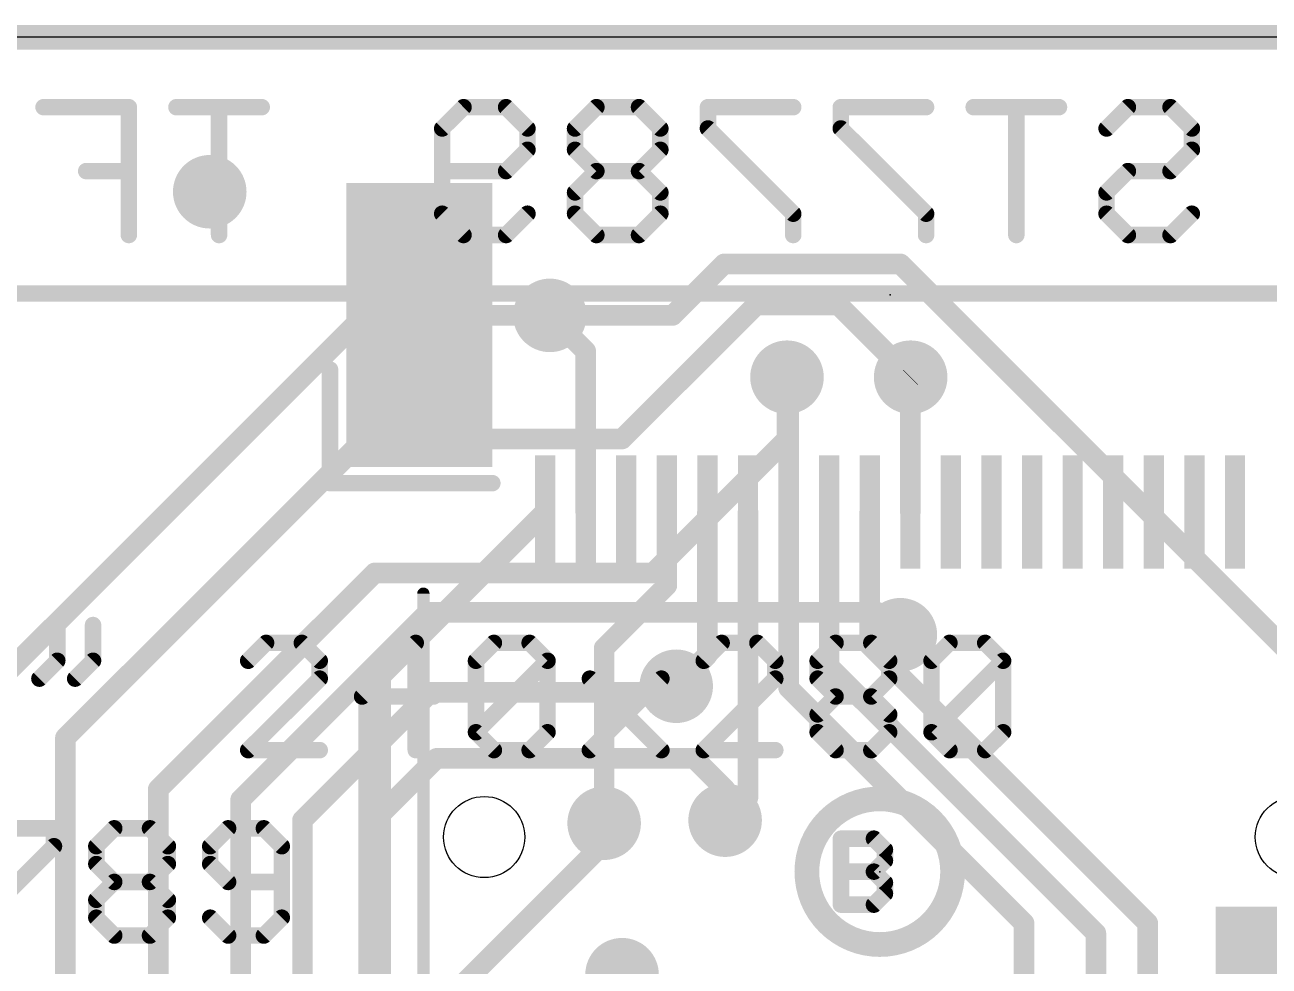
# Model space of a CAD drawing. Extents: x -6.4 to 34.4, y -0.2 to 45.9.
# Drawn here: x 5.22 to 20.55, y 34.27 to 45.87 of the extents above; entities that cross this region are included whole.
import ezdxf

# ---------------------------------------------------------------- set-up
doc = ezdxf.new("R2010")
doc.units = 0
for name, color, linetype in [('1', 12, 'CONTINUOUS'), ('16', 5, 'CONTINUOUS'), ('18', 110, 'CONTINUOUS'), ('20', 53, 'CONTINUOUS'), ('21', 40, 'CONTINUOUS'), ('22', 6, 'CONTINUOUS'), ('23', 53, 'CONTINUOUS')]:
    doc.layers.add(name, color=color, linetype=linetype)

# ---------------------------------------------------------------- blocks, each defined once
blk = doc.blocks.new('RECT')
blk.add_solid([(-0.5, -0.5), (0.5, -0.5), (-0.5, 0.5), (0.5, 0.5)])
blk = doc.blocks.new('ROUNDV')
at = {"const_width": 0.5}
blk.add_lwpolyline([(0, -0.25, 1), (0, 0.25, 1), (0, -0.25)], format="xyb", dxfattribs=at)

msp = doc.modelspace()

# ---------------------------------------------------------------- linework, layer by layer
at = {"layer": '1'}
for points, const_width in [([(-2.413, 45.72), (34.29, 45.72)], 0.3048), ([(12.125, 41.85), (11.684, 42.291)], 0.254), ([(12.125, 39.867), (12.125, 41.85)], 0.254), ([(14.605, 41.529), (14.605, 41.157)], 0.254), ([(16.129, 41.529), (16.125, 41.525)], 0.254), ([(16.125, 41.525), (16.125, 39.867)], 0.254), ([(14.625, 41.137), (14.605, 41.157)], 0.254), ([(14.625, 41.137), (14.625, 39.867)], 0.254), ([(11.625, 39.867), (9.525, 37.767)], 0.254), ([(13.125, 38.962), (13.125, 39.867)], 0.254), ([(13.625, 38.104), (13.625, 39.867)], 0.254), ([(14.125, 39.867), (14.125, 36.35)], 0.254), ([(14.625, 39.867), (14.625, 37.699)], 0.254), ([(15.125, 39.867), (15.125, 37.961)], 0.254), ([(15.625, 39.867), (15.625, 38.354)], 0.254), ([(13.125, 38.962), (12.3524, 38.1894)], 0.254), ([(15.625, 38.354), (15.625, 38.223)], 0.254), ([(16.002, 38.354), (15.625, 38.354)], 0.254), ([(15.625, 38.223), (19.05, 34.798)], 0.254), ([(12.3524, 36.0304), (12.3524, 38.1894)], 0.254), ([(13.625, 38.104), (13.24, 37.719)], 0.254), ([(15.125, 37.961), (18.411, 34.675)], 0.254), ([(9.525, 37.767), (9.525, 30.734)], 0.4064), ([(14.625, 37.699), (17.526, 34.798)], 0.254), ([(14.125, 36.35), (13.843, 36.068)], 0.254), ([(17.526, 34.798), (17.526, 28.321)], 0.254), ([(18.411, 34.675), (18.411, 28.702)], 0.254), ([(19.05, 34.798), (19.05, 29.464)], 0.254)]:
    msp.add_lwpolyline(points, dxfattribs=dict(at, const_width=const_width))
for points, const_width in [([(11.7289, 42.3359, 1), (11.6391, 42.2461)], 0.127), ([(12.1885, 41.85, 1), (12.0615, 41.85)], 0.127), ([(12.0801, 41.8051, 1), (12.1699, 41.8949)], 0.127), ([(14.6685, 41.529, 1), (14.5415, 41.529)], 0.127), ([(16.1885, 41.525, 1), (16.0615, 41.525)], 0.127), ([(16.0801, 41.5699, 1), (16.1699, 41.4801)], 0.127), ([(16.1739, 41.4841, 1), (16.0841, 41.5739)], 0.127), ([(14.6499, 41.2019, 1), (14.5601, 41.1121)], 0.127), ([(14.6885, 41.137, 1), (14.5615, 41.137)], 0.127), ([(14.5801, 41.0921, 1), (14.6699, 41.1819)], 0.127), ([(14.5415, 41.157, 1), (14.6685, 41.157)], 0.127), ([(11.6699, 39.8221, 1), (11.5801, 39.9119)], 0.127), ([(12.0615, 39.867, 1), (12.1885, 39.867)], 0.127), ([(13.1885, 39.867, 1), (13.0615, 39.867)], 0.127), ([(13.6885, 39.867, 1), (13.5615, 39.867)], 0.127), ([(14.1885, 39.867, 1), (14.0615, 39.867)], 0.127), ([(14.6885, 39.867, 1), (14.5615, 39.867)], 0.127), ([(14.5615, 39.867, 1), (14.6885, 39.867)], 0.127), ([(15.1885, 39.867, 1), (15.0615, 39.867)], 0.127), ([(15.6885, 39.867, 1), (15.5615, 39.867)], 0.127), ([(16.0615, 39.867, 1), (16.1885, 39.867)], 0.127), ([(13.0615, 38.962, 1), (13.1885, 38.962)], 0.127), ([(13.1699, 38.9171, 1), (13.0801, 39.0069)], 0.127), ([(15.6885, 38.354, 1), (15.5615, 38.354)], 0.127), ([(15.625, 38.4175, 1), (15.625, 38.2905)], 0.127), ([(16.002, 38.2905, 1), (16.002, 38.4175)], 0.127), ([(15.5615, 38.354, 1), (15.6885, 38.354)], 0.127), ([(15.6699, 38.2679, 1), (15.5801, 38.1781)], 0.127), ([(12.4159, 38.1894, 1), (12.2889, 38.1894)], 0.127), ([(12.3075, 38.2343, 1), (12.3973, 38.1445)], 0.127), ([(13.6699, 38.0591, 1), (13.5801, 38.1489)], 0.127), ([(15.5615, 38.223, 1), (15.6885, 38.223)], 0.127), ([(13.5615, 38.104, 1), (13.6885, 38.104)], 0.127), ([(15.1699, 38.0059, 1), (15.0801, 37.9161)], 0.127), ([(15.0615, 37.961, 1), (15.1885, 37.961)], 0.127), ([(9.6266, 37.767, 1), (9.4234, 37.767)], 0.2032), ([(9.4801, 37.8119, 1), (9.5699, 37.7221)], 0.127), ([(13.1951, 37.7639, 1), (13.2849, 37.6741)], 0.127), ([(14.6699, 37.7439, 1), (14.5801, 37.6541)], 0.127), ([(14.5615, 37.699, 1), (14.6885, 37.699)], 0.127), ([(14.0615, 36.35, 1), (14.1885, 36.35)], 0.127), ([(14.1699, 36.3051, 1), (14.0801, 36.3949)], 0.127), ([(12.2889, 36.0304, 1), (12.4159, 36.0304)], 0.127), ([(13.7981, 36.1129, 1), (13.8879, 36.0231)], 0.127), ([(17.5895, 34.798, 1), (17.4625, 34.798)], 0.127), ([(17.4811, 34.7531, 1), (17.5709, 34.8429)], 0.127), ([(18.4745, 34.675, 1), (18.3475, 34.675)], 0.127), ([(19.1135, 34.798, 1), (18.9865, 34.798)], 0.127), ([(19.0051, 34.7531, 1), (19.0949, 34.8429)], 0.127), ([(18.3661, 34.6301, 1), (18.4559, 34.7199)], 0.127)]:
    msp.add_lwpolyline(points, format="xyb", dxfattribs=dict(at, const_width=const_width))
at = {"layer": '16'}
for points, const_width in [([(-2.413, 45.72), (34.29, 45.72)], 0.3048), ([(13.8314, 42.926), (13.1964, 42.291)], 0.254), ([(16.002, 42.926), (13.8314, 42.926)], 0.254), ([(22.479, 36.449), (16.002, 42.926)], 0.254), ([(12.573, 40.767), (14.224, 42.418)], 0.254), ([(15.24, 42.418), (14.224, 42.418)], 0.254), ([(15.24, 42.418), (16.129, 41.529)], 0.254), ([(9.398, 42.291), (3.175, 36.068)], 0.254), ([(11.684, 42.291), (9.398, 42.291)], 0.254), ([(13.1964, 42.291), (11.684, 42.291)], 0.254), ([(14.605, 40.767), (14.605, 41.529)], 0.254), ([(5.715, 37.084), (9.398, 40.767)], 0.254), ([(9.398, 40.767), (12.573, 40.767)], 0.254), ([(14.605, 40.767), (12.954, 39.116)], 0.254), ([(9.525, 39.116), (6.858, 36.449)], 0.254), ([(12.954, 39.116), (9.525, 39.116)], 0.254), ([(10.1814, 38.6294), (7.874, 36.322)], 0.254), ([(10.1814, 38.6294), (15.7266, 38.6294)], 0.254), ([(15.7266, 38.6294), (16.002, 38.354)], 0.254), ([(8.636, 36.068), (10.2108, 37.6428)], 0.254), ([(13.1638, 37.6428), (10.2108, 37.6428)], 0.254), ([(13.24, 37.719), (13.1638, 37.6428)], 0.254), ([(5.715, 18.542), (5.715, 37.084)], 0.254), ([(10.287, 36.83), (9.525, 36.068)], 0.254), ([(13.462, 36.83), (10.287, 36.83)], 0.254), ([(13.843, 36.449), (13.462, 36.83)], 0.254), ([(6.858, 36.449), (6.858, 3.937)], 0.254), ([(13.843, 36.068), (13.843, 36.449)], 0.254), ([(7.874, 36.322), (7.874, 17.78)], 0.254), ([(8.636, 18.4364), (8.636, 36.068)], 0.254), ([(9.525, 36.068), (9.525, 26.543)], 0.254), ([(12.3524, 35.7871), (12.3524, 36.0304)], 0.254), ([(10.545, 33.9797), (12.3524, 35.7871)], 0.254)]:
    msp.add_lwpolyline(points, dxfattribs=dict(at, const_width=const_width))
at = {"layer": '16', "const_width": 0.127}
for points in [[(13.8314, 42.9895, 1), (13.8314, 42.8625)], [(13.8763, 42.8811, 1), (13.7865, 42.9709)], [(16.0469, 42.9709, 1), (15.9571, 42.8811)], [(16.002, 42.8625, 1), (16.002, 42.9895)], [(14.224, 42.4815, 1), (14.224, 42.3545)], [(14.2689, 42.3731, 1), (14.1791, 42.4629)], [(15.2849, 42.4629, 1), (15.1951, 42.3731)], [(15.24, 42.3545, 1), (15.24, 42.4815)], [(9.398, 42.3545, 1), (9.398, 42.2275)], [(9.4429, 42.2461, 1), (9.3531, 42.3359)], [(11.684, 42.3545, 1), (11.684, 42.2275)], [(11.684, 42.2275, 1), (11.684, 42.3545)], [(13.1515, 42.3359, 1), (13.2413, 42.2461)], [(13.1964, 42.2275, 1), (13.1964, 42.3545)], [(14.6685, 41.529, 1), (14.5415, 41.529)], [(16.0841, 41.4841, 1), (16.1739, 41.5739)], [(9.398, 40.8305, 1), (9.398, 40.7035)], [(9.4429, 40.7221, 1), (9.3531, 40.8119)], [(12.5281, 40.8119, 1), (12.6179, 40.7221)], [(12.573, 40.7035, 1), (12.573, 40.8305)], [(14.5415, 40.767, 1), (14.6685, 40.767)], [(14.6499, 40.7221, 1), (14.5601, 40.8119)], [(9.525, 39.1795, 1), (9.525, 39.0525)], [(9.5699, 39.0711, 1), (9.4801, 39.1609)], [(12.9091, 39.1609, 1), (12.9989, 39.0711)], [(12.954, 39.0525, 1), (12.954, 39.1795)], [(10.1814, 38.6929, 1), (10.1814, 38.5659)], [(10.2263, 38.5845, 1), (10.1365, 38.6743)], [(15.7715, 38.6743, 1), (15.6817, 38.5845)], [(15.7266, 38.5659, 1), (15.7266, 38.6929)], [(15.9571, 38.3091, 1), (16.0469, 38.3989)], [(10.2108, 37.7063, 1), (10.2108, 37.5793)], [(10.2557, 37.5979, 1), (10.1659, 37.6877)], [(13.1189, 37.6877, 1), (13.2087, 37.5979)], [(13.1638, 37.5793, 1), (13.1638, 37.7063)], [(13.2849, 37.6741, 1), (13.1951, 37.7639)], [(5.7785, 37.084, 1), (5.6515, 37.084)], [(5.6701, 37.1289, 1), (5.7599, 37.0391)], [(10.287, 36.8935, 1), (10.287, 36.7665)], [(10.3319, 36.7851, 1), (10.2421, 36.8749)], [(13.5069, 36.8749, 1), (13.4171, 36.7851)], [(13.462, 36.7665, 1), (13.462, 36.8935)], [(6.9215, 36.449, 1), (6.7945, 36.449)], [(6.8131, 36.4939, 1), (6.9029, 36.4041)], [(13.9065, 36.449, 1), (13.7795, 36.449)], [(13.7981, 36.4041, 1), (13.8879, 36.4939)], [(7.9375, 36.322, 1), (7.8105, 36.322)], [(7.8291, 36.3669, 1), (7.9189, 36.2771)], [(8.6995, 36.068, 1), (8.5725, 36.068)], [(9.5885, 36.068, 1), (9.4615, 36.068)], [(8.5911, 36.1129, 1), (8.6809, 36.0231)], [(9.4801, 36.1129, 1), (9.5699, 36.0231)], [(12.4159, 36.0304, 1), (12.2889, 36.0304)], [(13.7795, 36.068, 1), (13.9065, 36.068)], [(12.3973, 35.7422, 1), (12.3075, 35.832)], [(12.2889, 35.7871, 1), (12.4159, 35.7871)]]:
    msp.add_lwpolyline(points, format="xyb", dxfattribs=at)
at = {"layer": '20'}
msp.add_line((31.75, 45.72), (0, 45.72), dxfattribs=at)
for centre in [(10.875, 35.86), (20.875, 35.86)]:
    msp.add_circle(centre, 0.5, dxfattribs=at)
at = {"layer": '21', "const_width": 0.2032}
for points in [[(8.975, 40.223), (8.975, 41.623)], [(10.975, 40.223), (8.975, 40.223)], [(5.6144, 38.4738), (5.6144, 38.0332)], [(6.055, 38.4738), (6.055, 38.0332)], [(8.1871, 38.2535), (7.9667, 38.0332)], [(8.6277, 38.2535), (8.1871, 38.2535)], [(8.848, 38.0332), (8.6277, 38.2535)], [(10.031, 38.2535), (9.37, 37.5926)], [(10.031, 36.9316), (10.031, 38.2535)], [(10.7733, 38.0332), (10.9936, 38.2535)], [(10.9936, 38.2535), (11.4343, 38.2535)], [(11.4343, 38.2535), (11.6546, 38.0332)], [(13.8002, 38.2535), (13.5799, 38.0332)], [(14.2408, 38.2535), (13.8002, 38.2535)], [(14.4611, 38.0332), (14.2408, 38.2535)], [(14.9831, 38.0332), (15.2035, 38.2535)], [(15.2035, 38.2535), (15.6441, 38.2535)], [(15.6441, 38.2535), (15.8644, 38.0332)], [(16.3864, 38.0332), (16.6067, 38.2535)], [(16.6067, 38.2535), (17.0474, 38.2535)], [(17.0474, 38.2535), (17.2677, 38.0332)], [(5.6144, 38.0332), (5.3941, 37.8129)], [(6.055, 38.0332), (5.8347, 37.8129)], [(8.848, 37.8129), (8.848, 38.0332)], [(10.7733, 37.1519), (10.7733, 38.0332)], [(10.7733, 37.1519), (11.6546, 38.0332)], [(11.6546, 38.0332), (11.6546, 37.1519)], [(14.4611, 37.8129), (14.4611, 38.0332)], [(14.9831, 37.8129), (14.9831, 38.0332)], [(15.8644, 38.0332), (15.8644, 37.8129)], [(16.3864, 37.1519), (16.3864, 38.0332)], [(16.3864, 37.1519), (17.2677, 38.0332)], [(17.2677, 38.0332), (17.2677, 37.1519)], [(7.9667, 36.9316), (8.848, 37.8129)], [(12.1766, 37.8129), (13.0579, 36.9316)], [(12.1766, 36.9316), (13.0579, 37.8129)], [(13.5799, 36.9316), (14.4611, 37.8129)], [(15.2035, 37.5926), (14.9831, 37.8129)], [(15.8644, 37.8129), (15.6441, 37.5926)], [(9.37, 37.5926), (10.2513, 37.5926)], [(14.9831, 37.3722), (15.2035, 37.5926)], [(15.2035, 37.5926), (15.6441, 37.5926)], [(15.6441, 37.5926), (15.8644, 37.3722)], [(14.9831, 37.1519), (14.9831, 37.3722)], [(15.8644, 37.3722), (15.8644, 37.1519)], [(10.9936, 36.9316), (10.7733, 37.1519)], [(11.6546, 37.1519), (11.4343, 36.9316)], [(15.2035, 36.9316), (14.9831, 37.1519)], [(15.8644, 37.1519), (15.6441, 36.9316)], [(16.6067, 36.9316), (16.3864, 37.1519)], [(17.2677, 37.1519), (17.0474, 36.9316)], [(8.848, 36.9316), (7.9667, 36.9316)], [(11.4343, 36.9316), (10.9936, 36.9316)], [(14.4611, 36.9316), (13.5799, 36.9316)], [(15.6441, 36.9316), (15.2035, 36.9316)], [(17.0474, 36.9316), (16.6067, 36.9316)], [(4.6924, 35.9675), (5.5737, 35.9675)], [(5.5737, 35.9675), (5.5737, 35.7472)], [(6.0957, 35.7472), (6.316, 35.9675)], [(6.316, 35.9675), (6.7567, 35.9675)], [(6.7567, 35.9675), (6.977, 35.7472)], [(7.7193, 35.9675), (7.499, 35.7472)], [(8.16, 35.9675), (7.7193, 35.9675)], [(8.3803, 35.7472), (8.16, 35.9675)], [(15.2697, 35.0266), (15.2697, 35.8401)], [(15.2697, 35.8401), (15.6764, 35.8401)], [(15.6764, 35.8401), (15.812, 35.7045)], [(5.5737, 35.7472), (4.6924, 34.8659)], [(6.0957, 35.5269), (6.0957, 35.7472)], [(6.977, 35.7472), (6.977, 35.5269)], [(7.499, 35.7472), (7.499, 35.5269)], [(8.3803, 34.8659), (8.3803, 35.7472)], [(15.812, 35.7045), (15.812, 35.5689)], [(6.316, 35.3066), (6.0957, 35.5269)], [(6.977, 35.5269), (6.7567, 35.3066)], [(7.499, 35.5269), (7.7193, 35.3066)], [(15.812, 35.5689), (15.6764, 35.4333)], [(15.2697, 35.4333), (15.6764, 35.4333)], [(15.6764, 35.4333), (15.812, 35.2978)], [(6.0957, 35.0862), (6.316, 35.3066)], [(6.316, 35.3066), (6.7567, 35.3066)], [(6.7567, 35.3066), (6.977, 35.0862)], [(7.7193, 35.3066), (8.3803, 35.3066)], [(15.812, 35.1622), (15.6764, 35.0266)], [(15.812, 35.2978), (15.812, 35.1622)], [(6.0957, 34.8659), (6.0957, 35.0862)], [(6.977, 35.0862), (6.977, 34.8659)], [(15.6764, 35.0266), (15.2697, 35.0266)], [(6.316, 34.6456), (6.0957, 34.8659)], [(6.977, 34.8659), (6.7567, 34.6456)], [(7.499, 34.8659), (7.7193, 34.6456)], [(8.16, 34.6456), (8.3803, 34.8659)], [(6.7567, 34.6456), (6.316, 34.6456)], [(7.7193, 34.6456), (8.16, 34.6456)]]:
    msp.add_lwpolyline(points, dxfattribs=at)
at = {"layer": '21'}
for points, const_width in [([(9.0258, 41.623, 1), (8.9242, 41.623)], 0.1016), ([(8.975, 40.2738, 1), (8.975, 40.1722)], 0.1016), ([(10.975, 40.1722, 1), (10.975, 40.2738)], 0.1016), ([(8.9242, 40.223, 1), (9.0258, 40.223)], 0.1016), ([(5.6652, 38.4738, 1), (5.5636, 38.4738)], 0.1016), ([(6.1058, 38.4738, 1), (6.0042, 38.4738)], 0.1016), ([(8.1871, 38.3043, 1), (8.1871, 38.2027)], 0.1016), ([(8.223, 38.2176, 1), (8.1511, 38.2894)], 0.1016), ([(8.6636, 38.2894, 1), (8.5918, 38.2176)], 0.1016), ([(8.6277, 38.2027, 1), (8.6277, 38.3043)], 0.1016), ([(10.0818, 38.2535, 1), (9.9802, 38.2535)], 0.1016), ([(10.0669, 38.2176, 1), (9.9951, 38.2894)], 0.1016), ([(10.9936, 38.3043, 1), (10.9936, 38.2027)], 0.1016), ([(11.0295, 38.2176, 1), (10.9577, 38.2894)], 0.1016), ([(11.4702, 38.2894, 1), (11.3983, 38.2176)], 0.1016), ([(11.4343, 38.2027, 1), (11.4343, 38.3043)], 0.1016), ([(13.8002, 38.3043, 1), (13.8002, 38.2027)], 0.1016), ([(13.8361, 38.2176, 1), (13.7643, 38.2894)], 0.1016), ([(14.2767, 38.2894, 1), (14.2049, 38.2176)], 0.1016), ([(14.2408, 38.2027, 1), (14.2408, 38.3043)], 0.1016), ([(15.2035, 38.3043, 1), (15.2035, 38.2027)], 0.1016), ([(15.2394, 38.2176, 1), (15.1675, 38.2894)], 0.1016), ([(15.68, 38.2894, 1), (15.6082, 38.2176)], 0.1016), ([(15.6441, 38.2027, 1), (15.6441, 38.3043)], 0.1016), ([(16.6067, 38.3043, 1), (16.6067, 38.2027)], 0.1016), ([(16.6427, 38.2176, 1), (16.5708, 38.2894)], 0.1016), ([(17.0833, 38.2894, 1), (17.0115, 38.2176)], 0.1016), ([(17.0474, 38.2027, 1), (17.0474, 38.3043)], 0.1016), ([(5.5636, 38.0332, 1), (5.6652, 38.0332)], 0.1016), ([(5.6503, 37.9973, 1), (5.5785, 38.0691)], 0.1016), ([(6.0042, 38.0332, 1), (6.1058, 38.0332)], 0.1016), ([(6.091, 37.9973, 1), (6.0191, 38.0691)], 0.1016), ([(7.9308, 38.0691, 1), (8.0027, 37.9973)], 0.1016), ([(8.8988, 38.0332, 1), (8.7972, 38.0332)], 0.1016), ([(8.8121, 37.9973, 1), (8.884, 38.0691)], 0.1016), ([(10.8241, 38.0332, 1), (10.7225, 38.0332)], 0.1016), ([(10.7374, 38.0691, 1), (10.8092, 37.9973)], 0.1016), ([(11.7054, 38.0332, 1), (11.6038, 38.0332)], 0.1016), ([(11.6905, 37.9973, 1), (11.6187, 38.0691)], 0.1016), ([(11.6187, 37.9973, 1), (11.6905, 38.0691)], 0.1016), ([(13.5439, 38.0691, 1), (13.6158, 37.9973)], 0.1016), ([(14.5119, 38.0332, 1), (14.4103, 38.0332)], 0.1016), ([(14.4252, 37.9973, 1), (14.4971, 38.0691)], 0.1016), ([(15.0339, 38.0332, 1), (14.9323, 38.0332)], 0.1016), ([(14.9472, 38.0691, 1), (15.0191, 37.9973)], 0.1016), ([(15.9152, 38.0332, 1), (15.8136, 38.0332)], 0.1016), ([(15.8285, 37.9973, 1), (15.9003, 38.0691)], 0.1016), ([(16.4372, 38.0332, 1), (16.3356, 38.0332)], 0.1016), ([(16.3505, 38.0691, 1), (16.4223, 37.9973)], 0.1016), ([(17.3185, 38.0332, 1), (17.2169, 38.0332)], 0.1016), ([(17.3036, 37.9973, 1), (17.2318, 38.0691)], 0.1016), ([(17.2318, 37.9973, 1), (17.3036, 38.0691)], 0.1016), ([(5.3582, 37.8488, 1), (5.43, 37.777)], 0.1016), ([(5.7988, 37.8488, 1), (5.8706, 37.777)], 0.1016), ([(8.884, 37.777, 1), (8.8121, 37.8488)], 0.1016), ([(12.2125, 37.8488, 1), (12.1407, 37.777)], 0.1016), ([(13.0938, 37.777, 1), (13.0219, 37.8488)], 0.1016), ([(14.4971, 37.777, 1), (14.4252, 37.8488)], 0.1016), ([(15.0191, 37.8488, 1), (14.9472, 37.777)], 0.1016), ([(15.9003, 37.777, 1), (15.8285, 37.8488)], 0.1016), ([(8.7972, 37.8129, 1), (8.8988, 37.8129)], 0.1016), ([(14.4103, 37.8129, 1), (14.5119, 37.8129)], 0.1016), ([(14.9323, 37.8129, 1), (15.0339, 37.8129)], 0.1016), ([(15.8136, 37.8129, 1), (15.9152, 37.8129)], 0.1016), ([(9.37, 37.6434, 1), (9.37, 37.5418)], 0.1016), ([(9.3341, 37.6285, 1), (9.4059, 37.5566)], 0.1016), ([(10.2513, 37.5418, 1), (10.2513, 37.6434)], 0.1016), ([(15.2035, 37.6434, 1), (15.2035, 37.5418)], 0.1016), ([(15.2394, 37.5566, 1), (15.1675, 37.6285)], 0.1016), ([(15.1675, 37.5566, 1), (15.2394, 37.6285)], 0.1016), ([(15.68, 37.6285, 1), (15.6082, 37.5566)], 0.1016), ([(15.6082, 37.6285, 1), (15.68, 37.5566)], 0.1016), ([(15.6441, 37.5418, 1), (15.6441, 37.6434)], 0.1016), ([(15.0339, 37.3722, 1), (14.9323, 37.3722)], 0.1016), ([(14.9472, 37.4082, 1), (15.0191, 37.3363)], 0.1016), ([(15.9152, 37.3722, 1), (15.8136, 37.3722)], 0.1016), ([(15.8285, 37.3363, 1), (15.9003, 37.4082)], 0.1016), ([(10.8092, 37.1878, 1), (10.7374, 37.116)], 0.1016), ([(11.6905, 37.116, 1), (11.6187, 37.1878)], 0.1016), ([(15.0191, 37.1878, 1), (14.9472, 37.116)], 0.1016), ([(15.9003, 37.116, 1), (15.8285, 37.1878)], 0.1016), ([(16.4223, 37.1878, 1), (16.3505, 37.116)], 0.1016), ([(17.3036, 37.116, 1), (17.2318, 37.1878)], 0.1016), ([(10.7374, 37.1878, 1), (10.8092, 37.116)], 0.1016), ([(10.7225, 37.1519, 1), (10.8241, 37.1519)], 0.1016), ([(11.6038, 37.1519, 1), (11.7054, 37.1519)], 0.1016), ([(14.9323, 37.1519, 1), (15.0339, 37.1519)], 0.1016), ([(15.8136, 37.1519, 1), (15.9152, 37.1519)], 0.1016), ([(16.3505, 37.1878, 1), (16.4223, 37.116)], 0.1016), ([(16.3356, 37.1519, 1), (16.4372, 37.1519)], 0.1016), ([(17.2169, 37.1519, 1), (17.3185, 37.1519)], 0.1016), ([(7.9667, 36.9824, 1), (7.9667, 36.8808)], 0.1016), ([(7.9308, 36.9675, 1), (8.0027, 36.8957)], 0.1016), ([(8.848, 36.8808, 1), (8.848, 36.9824)], 0.1016), ([(9.9802, 36.9316, 1), (10.0818, 36.9316)], 0.1016), ([(10.9936, 36.9824, 1), (10.9936, 36.8808)], 0.1016), ([(10.9577, 36.8957, 1), (11.0295, 36.9675)], 0.1016), ([(11.3983, 36.9675, 1), (11.4702, 36.8957)], 0.1016), ([(11.4343, 36.8808, 1), (11.4343, 36.9824)], 0.1016), ([(12.1407, 36.9675, 1), (12.2125, 36.8957)], 0.1016), ([(13.0219, 36.8957, 1), (13.0938, 36.9675)], 0.1016), ([(13.5439, 36.9675, 1), (13.6158, 36.8957)], 0.1016), ([(13.5799, 36.9824, 1), (13.5799, 36.8808)], 0.1016), ([(14.4611, 36.8808, 1), (14.4611, 36.9824)], 0.1016), ([(15.2035, 36.9824, 1), (15.2035, 36.8808)], 0.1016), ([(15.1675, 36.8957, 1), (15.2394, 36.9675)], 0.1016), ([(15.6082, 36.9675, 1), (15.68, 36.8957)], 0.1016), ([(15.6441, 36.8808, 1), (15.6441, 36.9824)], 0.1016), ([(16.6067, 36.9824, 1), (16.6067, 36.8808)], 0.1016), ([(16.5708, 36.8957, 1), (16.6427, 36.9675)], 0.1016), ([(17.0115, 36.9675, 1), (17.0833, 36.8957)], 0.1016), ([(17.0474, 36.8808, 1), (17.0474, 36.9824)], 0.1016), ([(15.748, 34.535, 1), (15.748, 36.331, 1), (15.748, 34.535)], 0.3048), ([(5.6245, 35.9675, 1), (5.5229, 35.9675)], 0.1016), ([(5.5737, 35.9167, 1), (5.5737, 36.0183)], 0.1016), ([(6.316, 36.0183, 1), (6.316, 35.9167)], 0.1016), ([(6.352, 35.9316, 1), (6.2801, 36.0034)], 0.1016), ([(6.7926, 36.0034, 1), (6.7208, 35.9316)], 0.1016), ([(6.7567, 35.9167, 1), (6.7567, 36.0183)], 0.1016), ([(7.7193, 36.0183, 1), (7.7193, 35.9167)], 0.1016), ([(7.7552, 35.9316, 1), (7.6834, 36.0034)], 0.1016), ([(8.1959, 36.0034, 1), (8.124, 35.9316)], 0.1016), ([(8.16, 35.9167, 1), (8.16, 36.0183)], 0.1016), ([(15.3205, 35.8401, 1), (15.2189, 35.8401)], 0.1016), ([(15.2697, 35.8909, 1), (15.2697, 35.7893)], 0.1016), ([(15.7123, 35.876, 1), (15.6405, 35.8042)], 0.1016), ([(15.6764, 35.7893, 1), (15.6764, 35.8909)], 0.1016), ([(5.5229, 35.7472, 1), (5.6245, 35.7472)], 0.1016), ([(5.6096, 35.7113, 1), (5.5378, 35.7831)], 0.1016), ([(6.1465, 35.7472, 1), (6.0449, 35.7472)], 0.1016), ([(6.0598, 35.7831, 1), (6.1316, 35.7113)], 0.1016), ([(7.0278, 35.7472, 1), (6.9262, 35.7472)], 0.1016), ([(6.9411, 35.7113, 1), (7.0129, 35.7831)], 0.1016), ([(7.5498, 35.7472, 1), (7.4482, 35.7472)], 0.1016), ([(7.4631, 35.7831, 1), (7.5349, 35.7113)], 0.1016), ([(8.4311, 35.7472, 1), (8.3295, 35.7472)], 0.1016), ([(8.3444, 35.7113, 1), (8.4162, 35.7831)], 0.1016), ([(15.8628, 35.7045, 1), (15.7612, 35.7045)], 0.1016), ([(15.7761, 35.6686, 1), (15.8479, 35.7404)], 0.1016), ([(6.1316, 35.5628, 1), (6.0598, 35.491)], 0.1016), ([(6.0449, 35.5269, 1), (6.1465, 35.5269)], 0.1016), ([(6.9262, 35.5269, 1), (7.0278, 35.5269)], 0.1016), ([(7.0129, 35.491, 1), (6.9411, 35.5628)], 0.1016), ([(7.5349, 35.5628, 1), (7.4631, 35.491)], 0.1016), ([(7.4482, 35.5269, 1), (7.5498, 35.5269)], 0.1016), ([(15.7612, 35.5689, 1), (15.8628, 35.5689)], 0.1016), ([(15.8479, 35.533, 1), (15.7761, 35.6048)], 0.1016), ([(15.2697, 35.4841, 1), (15.2697, 35.3825)], 0.1016), ([(15.7123, 35.4693, 1), (15.6405, 35.3974)], 0.1016), ([(15.6405, 35.4693, 1), (15.7123, 35.3974)], 0.1016), ([(15.6764, 35.3825, 1), (15.6764, 35.4841)], 0.1016), ([(6.316, 35.3574, 1), (6.316, 35.2558)], 0.1016), ([(6.352, 35.2706, 1), (6.2801, 35.3425)], 0.1016), ([(6.2801, 35.2706, 1), (6.352, 35.3425)], 0.1016), ([(6.7926, 35.3425, 1), (6.7208, 35.2706)], 0.1016), ([(6.7208, 35.3425, 1), (6.7926, 35.2706)], 0.1016), ([(6.7567, 35.2558, 1), (6.7567, 35.3574)], 0.1016), ([(7.7193, 35.3574, 1), (7.7193, 35.2558)], 0.1016), ([(7.6834, 35.2706, 1), (7.7552, 35.3425)], 0.1016), ([(8.3803, 35.2558, 1), (8.3803, 35.3574)], 0.1016), ([(15.8628, 35.2978, 1), (15.7612, 35.2978)], 0.1016), ([(15.7761, 35.2618, 1), (15.8479, 35.3337)], 0.1016), ([(15.8479, 35.1263, 1), (15.7761, 35.1981)], 0.1016), ([(6.1465, 35.0862, 1), (6.0449, 35.0862)], 0.1016), ([(6.0598, 35.1222, 1), (6.1316, 35.0503)], 0.1016), ([(7.0278, 35.0862, 1), (6.9262, 35.0862)], 0.1016), ([(6.9411, 35.0503, 1), (7.0129, 35.1222)], 0.1016), ([(15.2697, 35.0774, 1), (15.2697, 34.9758)], 0.1016), ([(15.6405, 35.0625, 1), (15.7123, 34.9907)], 0.1016), ([(15.6764, 34.9758, 1), (15.6764, 35.0774)], 0.1016), ([(15.7612, 35.1622, 1), (15.8628, 35.1622)], 0.1016), ([(6.1316, 34.9018, 1), (6.0598, 34.83)], 0.1016), ([(7.0129, 34.83, 1), (6.9411, 34.9018)], 0.1016), ([(7.5349, 34.9018, 1), (7.4631, 34.83)], 0.1016), ([(8.4162, 34.83, 1), (8.3444, 34.9018)], 0.1016), ([(15.2189, 35.0266, 1), (15.3205, 35.0266)], 0.1016), ([(6.0449, 34.8659, 1), (6.1465, 34.8659)], 0.1016), ([(6.9262, 34.8659, 1), (7.0278, 34.8659)], 0.1016), ([(8.3295, 34.8659, 1), (8.4311, 34.8659)], 0.1016), ([(6.316, 34.6964, 1), (6.316, 34.5948)], 0.1016), ([(6.2801, 34.6097, 1), (6.352, 34.6815)], 0.1016), ([(6.7208, 34.6815, 1), (6.7926, 34.6097)], 0.1016), ([(6.7567, 34.5948, 1), (6.7567, 34.6964)], 0.1016), ([(7.7193, 34.6964, 1), (7.7193, 34.5948)], 0.1016), ([(7.6834, 34.6097, 1), (7.7552, 34.6815)], 0.1016), ([(8.124, 34.6815, 1), (8.1959, 34.6097)], 0.1016), ([(8.16, 34.5948, 1), (8.16, 34.6964)], 0.1016)]:
    msp.add_lwpolyline(points, format="xyb", dxfattribs=dict(at, const_width=const_width))
at = {"layer": '22'}
for points, const_width in [([(6.4962, 44.8577), (5.4454, 44.8577)], 0.2032), ([(6.4962, 43.2816), (6.4962, 44.8577)], 0.2032), ([(8.1334, 44.8577), (7.0826, 44.8577)], 0.2032), ([(7.608, 43.2816), (7.608, 44.8577)], 0.2032), ([(10.3569, 44.5951), (10.6196, 44.8577)], 0.2032), ([(10.6196, 44.8577), (11.145, 44.8577)], 0.2032), ([(11.145, 44.8577), (11.4077, 44.5951)], 0.2032), ([(12.2568, 44.8577), (11.9941, 44.5951)], 0.2032), ([(12.7821, 44.8577), (12.2568, 44.8577)], 0.2032), ([(13.0448, 44.5951), (12.7821, 44.8577)], 0.2032), ([(14.682, 44.8577), (13.6312, 44.8577)], 0.2032), ([(13.6312, 44.8577), (13.6312, 44.5951)], 0.2032), ([(16.3191, 44.8577), (15.2684, 44.8577)], 0.2032), ([(15.2684, 44.8577), (15.2684, 44.5951)], 0.2032), ([(17.9563, 44.8577), (16.9055, 44.8577)], 0.2032), ([(17.4309, 43.2816), (17.4309, 44.8577)], 0.2032), ([(18.5427, 44.5951), (18.8054, 44.8577)], 0.2032), ([(18.8054, 44.8577), (19.3308, 44.8577)], 0.2032), ([(19.3308, 44.8577), (19.5935, 44.5951)], 0.2032), ([(10.3569, 43.5443), (10.3569, 44.5951)], 0.2032), ([(11.4077, 44.5951), (11.4077, 44.3324)], 0.2032), ([(11.9941, 44.5951), (11.9941, 44.3324)], 0.2032), ([(13.0448, 44.3324), (13.0448, 44.5951)], 0.2032), ([(13.6312, 44.5951), (14.682, 43.5443)], 0.2032), ([(15.2684, 44.5951), (16.3191, 43.5443)], 0.2032), ([(19.5935, 44.5951), (19.5935, 44.3324)], 0.2032), ([(11.4077, 44.3324), (11.145, 44.0697)], 0.2032), ([(11.9941, 44.3324), (12.2568, 44.0697)], 0.2032), ([(12.7821, 44.0697), (13.0448, 44.3324)], 0.2032), ([(19.5935, 44.3324), (19.3308, 44.0697)], 0.2032), ([(6.4962, 44.0697), (5.9708, 44.0697)], 0.2032), ([(11.145, 44.0697), (10.3569, 44.0697)], 0.2032), ([(12.2568, 44.0697), (11.9941, 43.807)], 0.2032), ([(12.7821, 44.0697), (12.2568, 44.0697)], 0.2032), ([(13.0448, 43.807), (12.7821, 44.0697)], 0.2032), ([(18.8054, 44.0697), (18.5427, 43.807)], 0.2032), ([(19.3308, 44.0697), (18.8054, 44.0697)], 0.2032), ([(11.9941, 43.807), (11.9941, 43.5443)], 0.2032), ([(13.0448, 43.5443), (13.0448, 43.807)], 0.2032), ([(18.5427, 43.807), (18.5427, 43.5443)], 0.2032), ([(10.6196, 43.2816), (10.3569, 43.5443)], 0.2032), ([(11.4077, 43.5443), (11.145, 43.2816)], 0.2032), ([(11.9941, 43.5443), (12.2568, 43.2816)], 0.2032), ([(12.7821, 43.2816), (13.0448, 43.5443)], 0.2032), ([(14.682, 43.5443), (14.682, 43.2816)], 0.2032), ([(16.3191, 43.5443), (16.3191, 43.2816)], 0.2032), ([(18.5427, 43.5443), (18.8054, 43.2816)], 0.2032), ([(19.3308, 43.2816), (19.5935, 43.5443)], 0.2032), ([(11.145, 43.2816), (10.6196, 43.2816)], 0.2032), ([(12.2568, 43.2816), (12.7821, 43.2816)], 0.2032), ([(18.8054, 43.2816), (19.3308, 43.2816)], 0.2032), ([(27.375, 42.56), (4.375, 42.56)], 0.2032), ([(10.125, 33.36), (10.125, 38.86)], 0.1524)]:
    msp.add_lwpolyline(points, dxfattribs=dict(at, const_width=const_width))
for points, const_width in [([(5.4454, 44.9085, 1), (5.4454, 44.8069)], 0.1016), ([(6.547, 44.8577, 1), (6.4454, 44.8577)], 0.1016), ([(6.4962, 44.8069, 1), (6.4962, 44.9085)], 0.1016), ([(7.0826, 44.9085, 1), (7.0826, 44.8069)], 0.1016), ([(7.6588, 44.8577, 1), (7.5572, 44.8577)], 0.1016), ([(8.1334, 44.8069, 1), (8.1334, 44.9085)], 0.1016), ([(10.6196, 44.9085, 1), (10.6196, 44.8069)], 0.1016), ([(10.6555, 44.8218, 1), (10.5837, 44.8937)], 0.1016), ([(11.1809, 44.8937, 1), (11.1091, 44.8218)], 0.1016), ([(11.145, 44.8069, 1), (11.145, 44.9085)], 0.1016), ([(12.2568, 44.9085, 1), (12.2568, 44.8069)], 0.1016), ([(12.2927, 44.8218, 1), (12.2208, 44.8937)], 0.1016), ([(12.8181, 44.8937, 1), (12.7462, 44.8218)], 0.1016), ([(12.7821, 44.8069, 1), (12.7821, 44.9085)], 0.1016), ([(13.6312, 44.9085, 1), (13.6312, 44.8069)], 0.1016), ([(13.682, 44.8577, 1), (13.5804, 44.8577)], 0.1016), ([(14.682, 44.8069, 1), (14.682, 44.9085)], 0.1016), ([(15.2684, 44.9085, 1), (15.2684, 44.8069)], 0.1016), ([(15.3192, 44.8577, 1), (15.2176, 44.8577)], 0.1016), ([(16.3191, 44.8069, 1), (16.3191, 44.9085)], 0.1016), ([(16.9055, 44.9085, 1), (16.9055, 44.8069)], 0.1016), ([(17.4817, 44.8577, 1), (17.3801, 44.8577)], 0.1016), ([(17.9563, 44.8069, 1), (17.9563, 44.9085)], 0.1016), ([(18.8054, 44.9085, 1), (18.8054, 44.8069)], 0.1016), ([(18.8413, 44.8218, 1), (18.7695, 44.8937)], 0.1016), ([(19.3667, 44.8937, 1), (19.2948, 44.8218)], 0.1016), ([(19.3308, 44.8069, 1), (19.3308, 44.9085)], 0.1016), ([(10.4077, 44.5951, 1), (10.3061, 44.5951)], 0.1016), ([(10.321, 44.631, 1), (10.3928, 44.5591)], 0.1016), ([(11.4585, 44.5951, 1), (11.3569, 44.5951)], 0.1016), ([(11.3718, 44.5591, 1), (11.4436, 44.631)], 0.1016), ([(11.9581, 44.631, 1), (12.03, 44.5591)], 0.1016), ([(12.0449, 44.5951, 1), (11.9433, 44.5951)], 0.1016), ([(13.0956, 44.5951, 1), (12.994, 44.5951)], 0.1016), ([(13.0089, 44.5591, 1), (13.0807, 44.631)], 0.1016), ([(13.6671, 44.631, 1), (13.5953, 44.5591)], 0.1016), ([(13.5804, 44.5951, 1), (13.682, 44.5951)], 0.1016), ([(15.3043, 44.631, 1), (15.2325, 44.5591)], 0.1016), ([(15.2176, 44.5951, 1), (15.3192, 44.5951)], 0.1016), ([(18.5068, 44.631, 1), (18.5786, 44.5591)], 0.1016), ([(19.6443, 44.5951, 1), (19.5427, 44.5951)], 0.1016), ([(19.5575, 44.5591, 1), (19.6294, 44.631)], 0.1016), ([(11.3569, 44.3324, 1), (11.4585, 44.3324)], 0.1016), ([(11.4436, 44.2964, 1), (11.3718, 44.3683)], 0.1016), ([(12.03, 44.3683, 1), (11.9581, 44.2964)], 0.1016), ([(11.9433, 44.3324, 1), (12.0449, 44.3324)], 0.1016), ([(12.994, 44.3324, 1), (13.0956, 44.3324)], 0.1016), ([(13.0807, 44.2964, 1), (13.0089, 44.3683)], 0.1016), ([(19.5427, 44.3324, 1), (19.6443, 44.3324)], 0.1016), ([(19.6294, 44.2964, 1), (19.5575, 44.3683)], 0.1016), ([(5.9708, 44.1205, 1), (5.9708, 44.0189)], 0.1016), ([(6.4962, 44.0189, 1), (6.4962, 44.1205)], 0.1016), ([(10.3569, 44.1205, 1), (10.3569, 44.0189)], 0.1016), ([(11.1091, 44.1056, 1), (11.1809, 44.0338)], 0.1016), ([(11.145, 44.0189, 1), (11.145, 44.1205)], 0.1016), ([(12.2568, 44.1205, 1), (12.2568, 44.0189)], 0.1016), ([(12.2927, 44.0338, 1), (12.2208, 44.1056)], 0.1016), ([(12.2208, 44.0338, 1), (12.2927, 44.1056)], 0.1016), ([(12.8181, 44.1056, 1), (12.7462, 44.0338)], 0.1016), ([(12.7462, 44.1056, 1), (12.8181, 44.0338)], 0.1016), ([(12.7821, 44.0189, 1), (12.7821, 44.1205)], 0.1016), ([(18.8054, 44.1205, 1), (18.8054, 44.0189)], 0.1016), ([(18.8413, 44.0338, 1), (18.7695, 44.1056)], 0.1016), ([(19.2948, 44.1056, 1), (19.3667, 44.0338)], 0.1016), ([(19.3308, 44.0189, 1), (19.3308, 44.1205)], 0.1016), ([(11.9581, 43.8429, 1), (12.03, 43.7711)], 0.1016), ([(12.0449, 43.807, 1), (11.9433, 43.807)], 0.1016), ([(13.0956, 43.807, 1), (12.994, 43.807)], 0.1016), ([(13.0089, 43.7711, 1), (13.0807, 43.8429)], 0.1016), ([(18.5935, 43.807, 1), (18.4919, 43.807)], 0.1016), ([(18.5068, 43.8429, 1), (18.5786, 43.7711)], 0.1016), ([(10.3928, 43.5802, 1), (10.321, 43.5084)], 0.1016), ([(10.3061, 43.5443, 1), (10.4077, 43.5443)], 0.1016), ([(11.4436, 43.5084, 1), (11.3718, 43.5802)], 0.1016), ([(12.03, 43.5802, 1), (11.9581, 43.5084)], 0.1016), ([(11.9433, 43.5443, 1), (12.0449, 43.5443)], 0.1016), ([(12.994, 43.5443, 1), (13.0956, 43.5443)], 0.1016), ([(13.0807, 43.5084, 1), (13.0089, 43.5802)], 0.1016), ([(14.7328, 43.5443, 1), (14.6312, 43.5443)], 0.1016), ([(14.6461, 43.5084, 1), (14.7179, 43.5802)], 0.1016), ([(16.3699, 43.5443, 1), (16.2683, 43.5443)], 0.1016), ([(16.2832, 43.5084, 1), (16.3551, 43.5802)], 0.1016), ([(18.5786, 43.5802, 1), (18.5068, 43.5084)], 0.1016), ([(18.4919, 43.5443, 1), (18.5935, 43.5443)], 0.1016), ([(19.6294, 43.5084, 1), (19.5575, 43.5802)], 0.1016), ([(6.4454, 43.2816, 1), (6.547, 43.2816)], 0.1016), ([(7.5572, 43.2816, 1), (7.6588, 43.2816)], 0.1016), ([(10.6196, 43.3324, 1), (10.6196, 43.2308)], 0.1016), ([(10.5837, 43.2457, 1), (10.6555, 43.3175)], 0.1016), ([(11.1091, 43.3175, 1), (11.1809, 43.2457)], 0.1016), ([(11.145, 43.2308, 1), (11.145, 43.3324)], 0.1016), ([(12.2568, 43.3324, 1), (12.2568, 43.2308)], 0.1016), ([(12.2208, 43.2457, 1), (12.2927, 43.3175)], 0.1016), ([(12.7462, 43.3175, 1), (12.8181, 43.2457)], 0.1016), ([(12.7821, 43.2308, 1), (12.7821, 43.3324)], 0.1016), ([(14.6312, 43.2816, 1), (14.7328, 43.2816)], 0.1016), ([(16.2683, 43.2816, 1), (16.3699, 43.2816)], 0.1016), ([(17.3801, 43.2816, 1), (17.4817, 43.2816)], 0.1016), ([(18.8054, 43.3324, 1), (18.8054, 43.2308)], 0.1016), ([(18.7695, 43.2457, 1), (18.8413, 43.3175)], 0.1016), ([(19.2948, 43.3175, 1), (19.3667, 43.2457)], 0.1016), ([(19.3308, 43.2308, 1), (19.3308, 43.3324)], 0.1016), ([(10.1631, 38.86, 1), (10.0869, 38.86)], 0.0762)]:
    msp.add_lwpolyline(points, format="xyb", dxfattribs=dict(at, const_width=const_width))
at = {"layer": '23'}
for p in [(15.875, 42.545), (15.748, 35.433)]:
    msp.add_point(p, dxfattribs=at)

# ---------------------------------------------------------------- block references
at = {"layer": '1', "xscale": 1.8, "yscale": 3.5, "rotation": 180}
msp.add_blockref('RECT', (10.075, 42.173), dxfattribs=at)
at = {"layer": '1', "xscale": 0.25, "yscale": 1.4}
for p in [(11.625, 39.867), (12.125, 39.867), (12.625, 39.867), (13.125, 39.867), (13.625, 39.867), (14.125, 39.867), (14.625, 39.867), (15.125, 39.867), (15.625, 39.867), (16.125, 39.867), (16.625, 39.867), (17.125, 39.867), (17.625, 39.867), (18.125, 39.867), (18.625, 39.867), (19.125, 39.867), (19.625, 39.867), (20.125, 39.867)]:
    msp.add_blockref('RECT', p, dxfattribs=at)
at = {"layer": '1', "yscale": 1.2, "rotation": 180}
msp.add_blockref('RECT', (20.386, 34.401), dxfattribs=at)
at = {"layer": '18', "xscale": 0.9064, "yscale": 0.9064}
for p in [(7.493, 43.815), (7.493, 43.815), (11.684, 42.291), (11.684, 42.291), (14.605, 41.529), (14.605, 41.529), (16.129, 41.529), (16.129, 41.529), (16.002, 38.354), (16.002, 38.354), (13.24, 37.719), (13.24, 37.719), (13.843, 36.068), (13.843, 36.068), (12.3524, 36.0304), (12.3524, 36.0304), (12.573, 34.163), (12.573, 34.163)]:
    msp.add_blockref('ROUNDV', p, dxfattribs=at)

doc.saveas('drawing.dxf')
